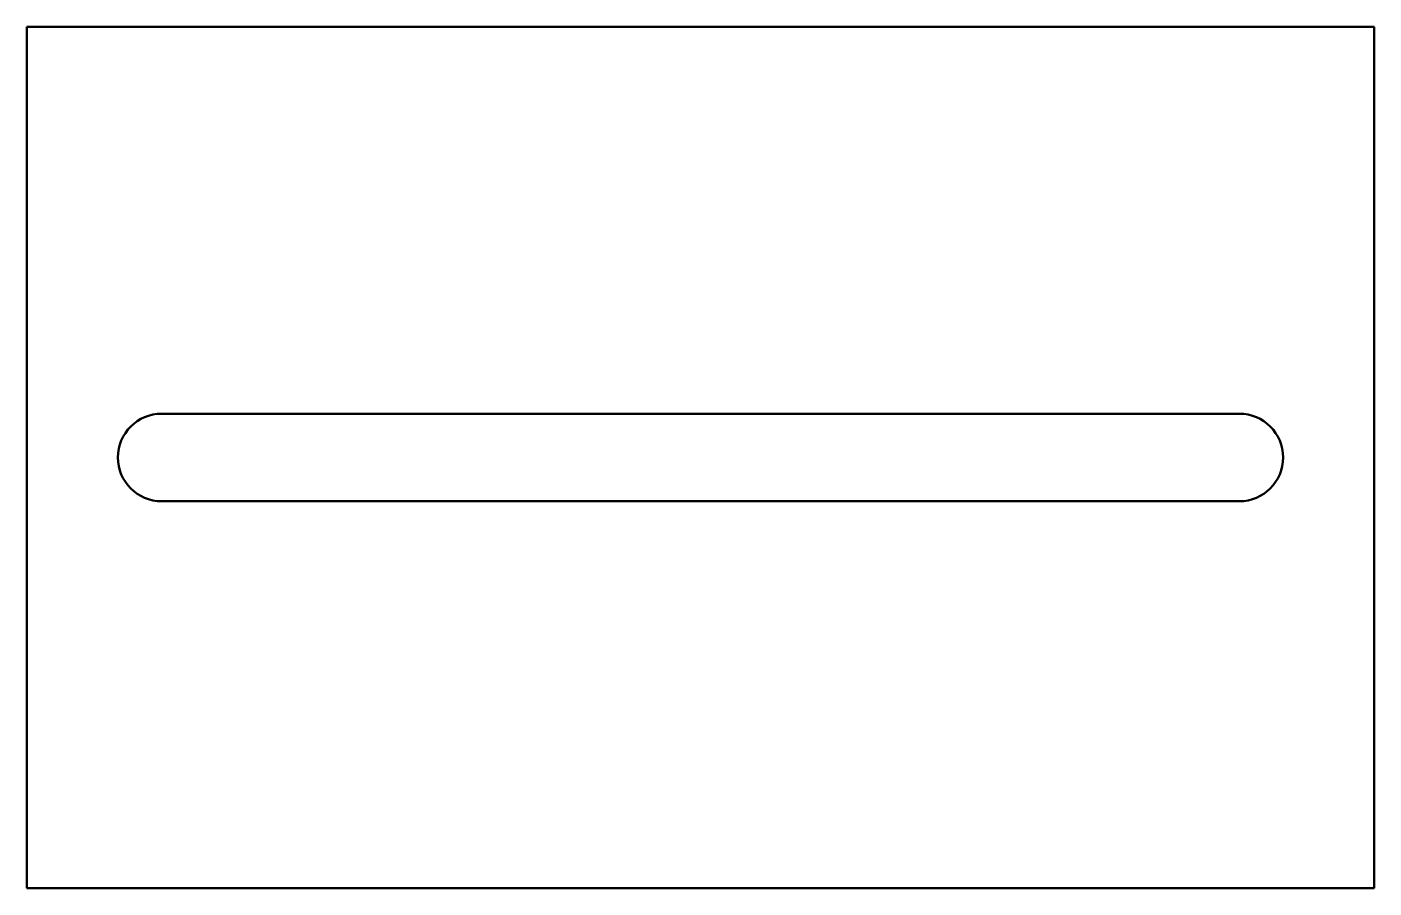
# Model space of a CAD drawing. Header units: millimetres. Extents: x 0 to 200, y 0 to 128.
import ezdxf

# ---------------------------------------------------------------- set-up
doc = ezdxf.new("R2010")
doc.units = ezdxf.units.MM
doc.layers.add('IV_INTERIOR_PROFILES', color=7, linetype='Continuous', lineweight=50)
doc.layers.add('IV_OUTER_PROFILE', color=7, linetype='Continuous', lineweight=50)

msp = doc.modelspace()

# ---------------------------------------------------------------- linework, layer by layer
at = {"layer": 'IV_INTERIOR_PROFILES'}
for p, q in [((20, 70.43), (180, 70.43)), ((180, 57.43), (20, 57.43))]:
    msp.add_line(p, q, dxfattribs=at)
for centre, start, end in [((20, 63.93), 90, 270), ((180, 63.93), 270, 90)]:
    msp.add_arc(centre, 6.5, start, end, dxfattribs=at)
at = {"layer": 'IV_OUTER_PROFILE'}
for p, q in [((0, 0), (0, 127.85)), ((0, 127.85), (200, 127.85)), ((200, 127.85), (200, 0)), ((200, 0), (0, 0))]:
    msp.add_line(p, q, dxfattribs=at)

doc.saveas('drawing.dxf')
